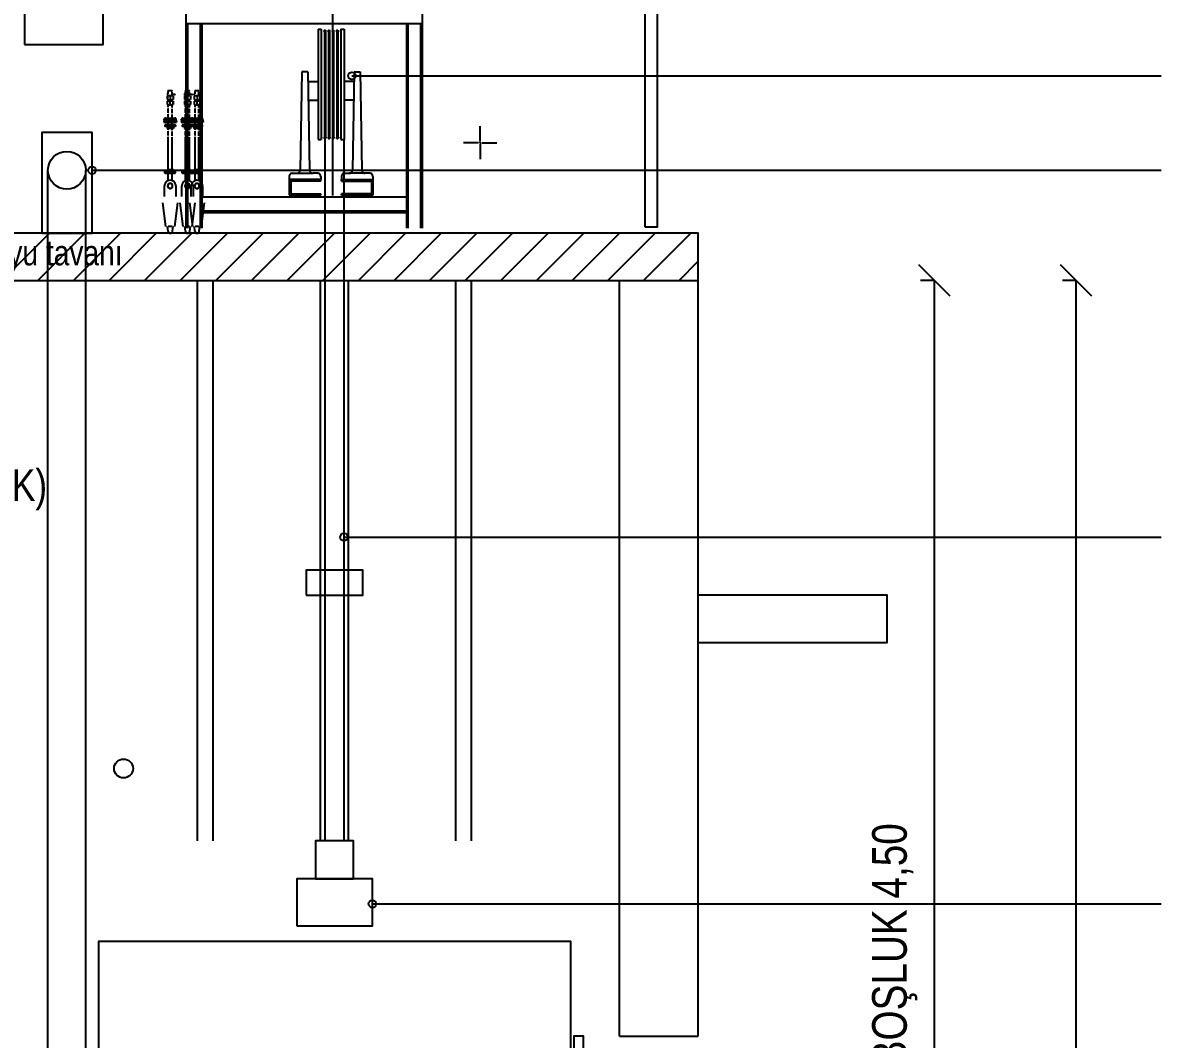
# Model space of a CAD drawing. Header units: centimetres. Extents: x 0 to 12993, y -30 to 2970.
# Drawn here: x 9143.2 to 9504.7, y 1844 to 2166.9 of the extents above; entities that cross this region are included whole.
import ezdxf
from ezdxf.enums import TextEntityAlignment as Align

# ---------------------------------------------------------------- set-up
doc = ezdxf.new("R2010")
doc.units = ezdxf.units.CM
for name, color, linetype in [('SCOTT-DUVAR', 7, 'CONTINUOUS'), ('SCOTT-ELEKTRIK', 3, 'CONTINUOUS'), ('SCOTT-HALAT', 6, 'CONTINUOUS'), ('SCOTT-KABIN', 5, 'CONTINUOUS'), ('SCOTT-KAPI', 3, 'CONTINUOUS'), ('SCOTT-KOT', 2, 'CONTINUOUS'), ('SCOTT-MOTOR', 6, 'CONTINUOUS'), ('SCOTT-OLCU', 3, 'CONTINUOUS'), ('SCOTT-RAY', 1, 'CONTINUOUS'), ('SCOTT-TARAMA', 8, 'CONTINUOUS'), ('SCOTT-UYARI', 1, 'CONTINUOUS'), ('SCOTT-YAZI', 4, 'CONTINUOUS')]:
    doc.layers.add(name, color=color, linetype=linetype)
doc.styles.get("Standard").update_dxf_attribs({"font": 'arial.ttf', "width": 0.8})

msp = doc.modelspace()

# ---------------------------------------------------------------- linework, layer by layer
at = {"layer": 'SCOTT-DUVAR'}
for p, q in [((9332.72, 1845), (9332.72, 2085)), ((9357.72, 1845), (9357.72, 2085)), ((9332.72, 1845), (9357.72, 1845))]:
    msp.add_line(p, q, dxfattribs=at)
msp.add_lwpolyline([(9117.72, 2085), (9357.72, 2085), (9357.72, 2100), (9117.72, 2100)], close=True, dxfattribs=at)
msp.add_lwpolyline([(9357.72, 1970), (9417.72, 1970), (9417.72, 1985), (9357.72, 1985)], dxfattribs=at)
at = {"layer": 'SCOTT-ELEKTRIK'}
msp.add_lwpolyline([(9143.72, 2160), (9168.72, 2160), (9168.72, 2290), (9143.72, 2290)], close=True, dxfattribs=at)
at = {"layer": 'SCOTT-HALAT'}
for p, q in [((9239.22, 1907), (9239.22, 2130)), ((9245.22, 1907), (9245.22, 2130)), ((9151.22, 715), (9151.22, 2120)), ((9163.22, 715), (9163.22, 2120))]:
    msp.add_line(p, q, dxfattribs=at)
msp.add_lwpolyline([(9236.22, 1895), (9248.22, 1895), (9248.22, 1907), (9236.22, 1907)], close=True, dxfattribs=at)
at = {"layer": 'SCOTT-KABIN'}
for points in [[(9230.22, 1880), (9254.22, 1880), (9254.22, 1895), (9230.22, 1895)], [(9167.22, 1635), (9317.22, 1635), (9317.22, 1875), (9167.22, 1875)]]:
    msp.add_lwpolyline(points, close=True, dxfattribs=at)
at = {"layer": 'SCOTT-KAPI'}
for points in [[(9340.72, 2102), (9344.72, 2102), (9344.72, 2298), (9340.72, 2298)], [(9318.22, 1638), (9321.22, 1638), (9321.22, 1845), (9318.22, 1845)]]:
    msp.add_lwpolyline(points, close=True, dxfattribs=at)
at = {"layer": 'SCOTT-MOTOR'}
for p, q in [((9241.52, 2182.48), (9241.52, 2112.01)), ((9195.14, 2101.61), (9195.14, 2171.61)), ((9270.14, 2101.61), (9270.14, 2171.61)), ((9195.14, 2166.61), (9270.14, 2166.61)), ((9195.64, 2101.61), (9195.64, 2166.61)), ((9199.64, 2101.61), (9199.64, 2166.61)), ((9200.14, 2101.61), (9200.14, 2166.61)), ((9265.14, 2101.61), (9265.14, 2166.61)), ((9265.64, 2101.61), (9265.64, 2166.61)), ((9269.64, 2101.61), (9269.64, 2166.61)), ((9237.02, 2164.78), (9237.02, 2129.78)), ((9237.02, 2164.78), (9238.02, 2164.78)), ((9238.02, 2164.78), (9238.02, 2129.78)), ((9238.02, 2164.48), (9238.08, 2164.37)), ((9238.12, 2164.08), (9238.12, 2164.26)), ((9238.92, 2164.08), (9238.92, 2164.26)), ((9239.02, 2164.48), (9238.95, 2164.37)), ((9239.02, 2164.48), (9239.02, 2130.08)), ((9239.02, 2164.48), (9239.32, 2164.48)), ((9239.32, 2164.48), (9239.32, 2130.08)), ((9239.32, 2164.48), (9239.38, 2164.37)), ((9239.42, 2164.08), (9239.42, 2164.26)), ((9240.22, 2164.08), (9240.22, 2164.26)), ((9240.32, 2164.48), (9240.25, 2164.37)), ((9240.32, 2164.48), (9240.32, 2130.08)), ((9240.32, 2164.48), (9240.62, 2164.48)), ((9240.62, 2164.48), (9240.62, 2130.08)), ((9240.62, 2164.48), (9240.68, 2164.37)), ((9240.72, 2164.08), (9240.72, 2164.26)), ((9241.52, 2164.08), (9241.52, 2164.26)), ((9241.62, 2164.48), (9241.55, 2164.37)), ((9241.62, 2164.48), (9241.62, 2130.08)), ((9241.62, 2164.48), (9241.92, 2164.48)), ((9241.92, 2130.08), (9241.92, 2164.48)), ((9241.92, 2164.48), (9241.92, 2130.08)), ((9241.92, 2164.48), (9241.98, 2164.37)), ((9242.02, 2164.08), (9242.02, 2164.26)), ((9242.82, 2164.08), (9242.82, 2164.26)), ((9242.92, 2164.48), (9242.85, 2164.37)), ((9242.92, 2164.48), (9242.92, 2130.08)), ((9242.92, 2164.48), (9243.22, 2164.48)), ((9243.22, 2164.48), (9243.22, 2130.08)), ((9243.22, 2164.48), (9243.28, 2164.37)), ((9243.32, 2164.08), (9243.32, 2164.26)), ((9244.12, 2164.08), (9244.12, 2164.26)), ((9244.22, 2164.48), (9244.15, 2164.37)), ((9244.22, 2164.78), (9244.22, 2129.78)), ((9244.22, 2164.78), (9245.22, 2164.78)), ((9245.22, 2164.78), (9245.22, 2129.78)), ((9231.88, 2151.22), (9231.35, 2120.03)), ((9233.77, 2151.22), (9231.88, 2151.22)), ((9233.77, 2151.22), (9234.31, 2120.03)), ((9248.46, 2151.22), (9247.92, 2120.03)), ((9248.46, 2151.22), (9250.35, 2151.22)), ((9250.35, 2151.22), (9250.89, 2120.03)), ((9234.07, 2148.22), (9237.02, 2148.22)), ((9248.16, 2148.22), (9245.22, 2148.22)), ((9188.91, 2144.22), (9189.35, 2144.22)), ((9188.91, 2144.22), (9189.35, 2144.22)), ((9188.91, 2144.22), (9189.34, 2144.22)), ((9188.91, 2144.04), (9189.34, 2144.04)), ((9189.42, 2145.29), (9189.32, 2145.23)), ((9189.32, 2145.23), (9189.42, 2145.18)), ((9189.42, 2145.29), (9189.42, 2145.33)), ((9189.42, 2145.33), (9190.62, 2145.33)), ((9189.42, 2145.29), (9189.42, 2145.18)), ((9189.42, 2145.09), (9189.42, 2145.18)), ((9189.42, 2144.89), (9189.42, 2144.98)), ((9189.42, 2144.69), (9189.42, 2144.78)), ((9189.42, 2144.49), (9189.42, 2144.58)), ((9189.42, 2144.29), (9189.42, 2144.38)), ((9189.42, 2143.89), (9189.42, 2143.98)), ((9189.42, 2143.69), (9189.42, 2143.78)), ((9190.61, 2144.22), (9191.35, 2144.22)), ((9190.61, 2144.22), (9191.6, 2144.22)), ((9190.61, 2144.22), (9191.37, 2144.22)), ((9190.61, 2144.04), (9191.62, 2144.04)), ((9190.62, 2145.19), (9190.62, 2145.33)), ((9190.62, 2144.99), (9190.62, 2145.07)), ((9190.62, 2144.79), (9190.62, 2144.87)), ((9190.62, 2144.59), (9190.62, 2144.67)), ((9190.62, 2144.39), (9190.62, 2144.47)), ((9190.62, 2144.22), (9190.62, 2144.27)), ((9190.62, 2143.99), (9190.62, 2144.04)), ((9190.62, 2143.79), (9190.62, 2143.87)), ((9191.66, 2144.05), (9191.66, 2144.2)), ((9194.41, 2144.22), (9194.84, 2144.22)), ((9194.41, 2144.22), (9194.84, 2144.22)), ((9194.41, 2144.22), (9194.84, 2144.22)), ((9194.41, 2144.04), (9194.83, 2144.04)), ((9194.91, 2145.29), (9194.81, 2145.23)), ((9194.81, 2145.23), (9194.91, 2145.18)), ((9194.91, 2145.29), (9194.91, 2145.33)), ((9194.91, 2145.33), (9196.11, 2145.33)), ((9194.91, 2145.29), (9194.91, 2145.18)), ((9194.91, 2145.09), (9194.91, 2145.18)), ((9194.91, 2144.89), (9194.91, 2144.98)), ((9194.91, 2144.69), (9194.91, 2144.78)), ((9194.91, 2144.49), (9194.91, 2144.58)), ((9194.91, 2144.29), (9194.91, 2144.38)), ((9194.91, 2143.89), (9194.91, 2143.98)), ((9194.91, 2143.69), (9194.91, 2143.78)), ((9196.11, 2145.19), (9196.11, 2145.33)), ((9196.11, 2144.99), (9196.11, 2145.07)), ((9196.11, 2144.79), (9196.11, 2144.87)), ((9196.11, 2144.59), (9196.11, 2144.67)), ((9196.11, 2144.39), (9196.11, 2144.47)), ((9196.11, 2144.22), (9196.11, 2144.27)), ((9196.11, 2144.22), (9196.84, 2144.22)), ((9196.11, 2144.22), (9197.09, 2144.22)), ((9196.11, 2144.22), (9196.87, 2144.22)), ((9196.11, 2143.99), (9196.11, 2144.04)), ((9196.11, 2144.04), (9197.12, 2144.04)), ((9196.11, 2143.79), (9196.11, 2143.87)), ((9197.16, 2144.05), (9197.16, 2144.2)), ((9197.43, 2144.22), (9197.86, 2144.22)), ((9197.43, 2144.22), (9197.86, 2144.22)), ((9197.43, 2144.22), (9197.86, 2144.22)), ((9197.43, 2144.04), (9197.85, 2144.04)), ((9197.93, 2145.29), (9197.83, 2145.23)), ((9197.83, 2145.23), (9197.93, 2145.18)), ((9197.93, 2145.29), (9197.93, 2145.33)), ((9197.93, 2145.33), (9199.13, 2145.33)), ((9197.93, 2145.29), (9197.93, 2145.18)), ((9197.93, 2145.09), (9197.93, 2145.18)), ((9197.93, 2144.89), (9197.93, 2144.98)), ((9197.93, 2144.69), (9197.93, 2144.78)), ((9197.93, 2144.49), (9197.93, 2144.58)), ((9197.93, 2144.29), (9197.93, 2144.38)), ((9197.93, 2143.89), (9197.93, 2143.98)), ((9197.93, 2143.69), (9197.93, 2143.78)), ((9199.13, 2145.19), (9199.13, 2145.33)), ((9199.13, 2144.99), (9199.13, 2145.07)), ((9199.13, 2144.79), (9199.13, 2144.87)), ((9199.13, 2144.59), (9199.13, 2144.67)), ((9199.13, 2144.39), (9199.13, 2144.47)), ((9199.13, 2144.22), (9199.13, 2144.27)), ((9199.13, 2144.22), (9199.86, 2144.22)), ((9199.13, 2144.22), (9200.11, 2144.22)), ((9199.13, 2144.22), (9199.89, 2144.22)), ((9199.13, 2143.99), (9199.13, 2144.04)), ((9199.13, 2144.04), (9200.14, 2144.04)), ((9199.13, 2143.79), (9199.13, 2143.87)), ((9200.18, 2144.05), (9200.18, 2144.2)), ((9189.1, 2141.92), (9189.1, 2140.86)), ((9189.12, 2143.52), (9189.12, 2142.46)), ((9189.6, 2143.6), (9189.13, 2143.6)), ((9189.13, 2143.6), (9189.13, 2143.6)), ((9189.13, 2143.6), (9189.13, 2143.6)), ((9189.13, 2142.38), (9189.13, 2142.38)), ((9189.13, 2142.38), (9189.6, 2142.38)), ((9189.13, 2142.38), (9189.13, 2142.38)), ((9189.53, 2142), (9189.13, 2142)), ((9189.13, 2142), (9189.13, 2142)), ((9189.13, 2140.78), (9189.53, 2140.78)), ((9189.13, 2140.78), (9189.13, 2140.78)), ((9189.14, 2143.52), (9189.14, 2142.46)), ((9189.42, 2142.29), (9189.42, 2142.38)), ((9189.42, 2142.09), (9189.42, 2142.18)), ((9189.42, 2140.69), (9189.42, 2140.78)), ((9189.42, 2140.49), (9189.42, 2140.58)), ((9189.42, 2140.29), (9189.42, 2140.38)), ((9189.42, 2140.09), (9189.42, 2140.18)), ((9190.43, 2142), (9189.53, 2142)), ((9189.53, 2140.78), (9190.43, 2140.78)), ((9190.5, 2143.6), (9189.6, 2143.6)), ((9189.6, 2142.38), (9190.5, 2142.38)), ((9189.96, 2141.92), (9189.96, 2140.86)), ((9190.05, 2143.52), (9190.05, 2142.46)), ((9190.93, 2142), (9190.43, 2142)), ((9190.93, 2140.78), (9190.43, 2140.78)), ((9190.93, 2143.6), (9190.5, 2143.6)), ((9190.93, 2142.38), (9190.5, 2142.38)), ((9190.62, 2143.6), (9190.62, 2143.67)), ((9190.62, 2142.19), (9190.62, 2142.27)), ((9190.62, 2142), (9190.62, 2142.07)), ((9190.62, 2140.59), (9190.62, 2140.67)), ((9190.62, 2140.39), (9190.62, 2140.47)), ((9190.62, 2140.19), (9190.62, 2140.27)), ((9190.89, 2141.92), (9190.89, 2140.86)), ((9190.93, 2143.6), (9190.93, 2143.6)), ((9190.93, 2142.38), (9190.93, 2142.38)), ((9190.93, 2142), (9190.93, 2142)), ((9190.93, 2142), (9190.93, 2142)), ((9190.93, 2140.78), (9190.93, 2140.78)), ((9190.93, 2140.78), (9190.93, 2140.78)), ((9190.94, 2143.52), (9190.94, 2142.46)), ((9190.96, 2141.92), (9190.96, 2140.86)), ((9194.59, 2141.92), (9194.59, 2140.86)), ((9194.61, 2143.52), (9194.61, 2142.46)), ((9195.09, 2143.6), (9194.62, 2143.6)), ((9194.62, 2143.6), (9194.62, 2143.6)), ((9194.62, 2143.6), (9194.62, 2143.6)), ((9194.62, 2142.38), (9194.62, 2142.38)), ((9194.62, 2142.38), (9195.09, 2142.38)), ((9194.62, 2142.38), (9194.62, 2142.38)), ((9195.02, 2142), (9194.62, 2142)), ((9194.62, 2142), (9194.62, 2142)), ((9194.62, 2140.78), (9195.02, 2140.78)), ((9194.62, 2140.78), (9194.62, 2140.78)), ((9194.64, 2143.52), (9194.64, 2142.46)), ((9194.91, 2142.29), (9194.91, 2142.38)), ((9194.91, 2142.09), (9194.91, 2142.18)), ((9194.91, 2140.69), (9194.91, 2140.78)), ((9194.91, 2140.49), (9194.91, 2140.58)), ((9194.91, 2140.29), (9194.91, 2140.38)), ((9194.91, 2140.09), (9194.91, 2140.18)), ((9195.92, 2142), (9195.02, 2142)), ((9195.02, 2140.78), (9195.92, 2140.78)), ((9195.99, 2143.6), (9195.09, 2143.6)), ((9195.09, 2142.38), (9195.99, 2142.38)), ((9195.46, 2141.92), (9195.46, 2140.86)), ((9195.55, 2143.52), (9195.55, 2142.46)), ((9196.42, 2142), (9195.92, 2142)), ((9196.42, 2140.78), (9195.92, 2140.78)), ((9196.42, 2143.6), (9195.99, 2143.6)), ((9196.42, 2142.38), (9195.99, 2142.38)), ((9196.11, 2143.6), (9196.11, 2143.67)), ((9196.11, 2142.19), (9196.11, 2142.27)), ((9196.11, 2142), (9196.11, 2142.07)), ((9196.11, 2140.59), (9196.11, 2140.67)), ((9196.11, 2140.39), (9196.11, 2140.47)), ((9196.11, 2140.19), (9196.11, 2140.27)), ((9196.39, 2141.92), (9196.39, 2140.86)), ((9196.42, 2143.6), (9196.42, 2143.6)), ((9196.42, 2142.38), (9196.42, 2142.38)), ((9196.42, 2142), (9196.42, 2142)), ((9196.42, 2142), (9196.43, 2142)), ((9196.42, 2140.78), (9196.42, 2140.78)), ((9196.42, 2140.78), (9196.43, 2140.78)), ((9196.44, 2143.52), (9196.44, 2142.46)), ((9196.46, 2141.92), (9196.46, 2140.86)), ((9197.61, 2141.92), (9197.61, 2140.86)), ((9197.63, 2143.52), (9197.63, 2142.46)), ((9197.65, 2142), (9197.64, 2142)), ((9197.65, 2140.78), (9197.64, 2140.78)), ((9198.11, 2143.6), (9197.65, 2143.6)), ((9197.65, 2143.6), (9197.65, 2143.6)), ((9197.65, 2143.6), (9197.65, 2143.6)), ((9197.65, 2142.38), (9197.65, 2142.38)), ((9197.65, 2142.38), (9198.11, 2142.38)), ((9197.65, 2142.38), (9197.65, 2142.38)), ((9198.05, 2142), (9197.65, 2142)), ((9197.65, 2140.78), (9198.05, 2140.78)), ((9197.66, 2143.52), (9197.66, 2142.46)), ((9197.93, 2142.29), (9197.93, 2142.38)), ((9197.93, 2142.09), (9197.93, 2142.18)), ((9197.93, 2140.69), (9197.93, 2140.78)), ((9197.93, 2140.49), (9197.93, 2140.58)), ((9197.93, 2140.29), (9197.93, 2140.38)), ((9197.93, 2140.09), (9197.93, 2140.18)), ((9198.94, 2142), (9198.05, 2142)), ((9198.05, 2140.78), (9198.94, 2140.78)), ((9199.01, 2143.6), (9198.11, 2143.6)), ((9198.11, 2142.38), (9199.01, 2142.38)), ((9198.48, 2141.92), (9198.48, 2140.86)), ((9198.57, 2143.52), (9198.57, 2142.46)), ((9199.44, 2142), (9198.94, 2142)), ((9199.44, 2140.78), (9198.94, 2140.78)), ((9199.45, 2143.6), (9199.01, 2143.6)), ((9199.45, 2142.38), (9199.01, 2142.38)), ((9199.13, 2143.6), (9199.13, 2143.67)), ((9199.13, 2142.19), (9199.13, 2142.27)), ((9199.13, 2142), (9199.13, 2142.07)), ((9199.13, 2140.59), (9199.13, 2140.67)), ((9199.13, 2140.39), (9199.13, 2140.47)), ((9199.13, 2140.19), (9199.13, 2140.27)), ((9199.41, 2141.92), (9199.41, 2140.86)), ((9199.45, 2142), (9199.44, 2142)), ((9199.44, 2140.78), (9199.45, 2140.78)), ((9199.45, 2143.6), (9199.45, 2143.6)), ((9199.45, 2142.38), (9199.45, 2142.38)), ((9199.45, 2142), (9199.45, 2142)), ((9199.45, 2140.78), (9199.45, 2140.78)), ((9199.46, 2143.52), (9199.46, 2142.46)), ((9199.48, 2141.92), (9199.48, 2140.86)), ((9234.17, 2142.22), (9237.02, 2142.22)), ((9248.06, 2142.22), (9245.22, 2142.22)), ((9188.5, 2136.58), (9191.43, 2136.58)), ((9189.42, 2139.89), (9189.42, 2139.98)), ((9189.42, 2139.69), (9189.42, 2139.78)), ((9189.42, 2139.49), (9189.42, 2139.58)), ((9189.42, 2139.29), (9189.42, 2139.38)), ((9189.42, 2139.09), (9189.42, 2139.18)), ((9189.42, 2138.89), (9189.42, 2138.98)), ((9189.42, 2138.69), (9189.42, 2138.78)), ((9189.42, 2138.49), (9189.42, 2138.58)), ((9189.42, 2138.29), (9189.42, 2138.38)), ((9189.42, 2138.09), (9189.42, 2138.18)), ((9189.42, 2137.89), (9189.42, 2137.98)), ((9189.42, 2137.69), (9189.42, 2137.78)), ((9189.42, 2137.49), (9189.42, 2137.58)), ((9189.42, 2137.29), (9189.42, 2137.38)), ((9189.42, 2137.09), (9189.42, 2137.18)), ((9189.42, 2136.89), (9189.42, 2136.98)), ((9189.42, 2136.69), (9189.42, 2136.78)), ((9190.62, 2139.99), (9190.62, 2140.07)), ((9190.62, 2139.79), (9190.62, 2139.87)), ((9190.62, 2139.59), (9190.62, 2139.67)), ((9190.62, 2139.39), (9190.62, 2139.47)), ((9190.62, 2139.19), (9190.62, 2139.27)), ((9190.62, 2138.99), (9190.62, 2139.07)), ((9190.62, 2138.79), (9190.62, 2138.87)), ((9190.62, 2138.59), (9190.62, 2138.67)), ((9190.62, 2138.39), (9190.62, 2138.47)), ((9190.62, 2138.19), (9190.62, 2138.27)), ((9190.62, 2137.99), (9190.62, 2138.07)), ((9190.62, 2137.79), (9190.62, 2137.87)), ((9190.62, 2137.59), (9190.62, 2137.67)), ((9190.62, 2137.39), (9190.62, 2137.47)), ((9190.62, 2137.19), (9190.62, 2137.27)), ((9190.62, 2136.99), (9190.62, 2137.07)), ((9190.62, 2136.79), (9190.62, 2136.87)), ((9190.62, 2136.59), (9190.62, 2136.67)), ((9191.43, 2136.58), (9191.55, 2136.58)), ((9194, 2136.58), (9196.92, 2136.58)), ((9194.91, 2139.89), (9194.91, 2139.98)), ((9194.91, 2139.69), (9194.91, 2139.78)), ((9194.91, 2139.49), (9194.91, 2139.58)), ((9194.91, 2139.29), (9194.91, 2139.38)), ((9194.91, 2139.09), (9194.91, 2139.18)), ((9194.91, 2138.89), (9194.91, 2138.98)), ((9194.91, 2138.69), (9194.91, 2138.78)), ((9194.91, 2138.49), (9194.91, 2138.58)), ((9194.91, 2138.29), (9194.91, 2138.38)), ((9194.91, 2138.09), (9194.91, 2138.18)), ((9194.91, 2137.89), (9194.91, 2137.98)), ((9194.91, 2137.69), (9194.91, 2137.78)), ((9194.91, 2137.49), (9194.91, 2137.58)), ((9194.91, 2137.29), (9194.91, 2137.38)), ((9194.91, 2137.09), (9194.91, 2137.18)), ((9194.91, 2136.89), (9194.91, 2136.98)), ((9194.91, 2136.69), (9194.91, 2136.78)), ((9196.11, 2139.99), (9196.11, 2140.07)), ((9196.11, 2139.79), (9196.11, 2139.87)), ((9196.11, 2139.59), (9196.11, 2139.67)), ((9196.11, 2139.39), (9196.11, 2139.47)), ((9196.11, 2139.19), (9196.11, 2139.27)), ((9196.11, 2138.99), (9196.11, 2139.07)), ((9196.11, 2138.79), (9196.11, 2138.87)), ((9196.11, 2138.59), (9196.11, 2138.67)), ((9196.11, 2138.39), (9196.11, 2138.47)), ((9196.11, 2138.19), (9196.11, 2138.27)), ((9196.11, 2137.99), (9196.11, 2138.07)), ((9196.11, 2137.79), (9196.11, 2137.87)), ((9196.11, 2137.59), (9196.11, 2137.67)), ((9196.11, 2137.39), (9196.11, 2137.47)), ((9196.11, 2137.19), (9196.11, 2137.27)), ((9196.11, 2136.99), (9196.11, 2137.07)), ((9196.11, 2136.79), (9196.11, 2136.87)), ((9196.11, 2136.59), (9196.11, 2136.67)), ((9196.92, 2136.58), (9197.05, 2136.58)), ((9197.02, 2136.58), (9199.94, 2136.58)), ((9197.93, 2139.89), (9197.93, 2139.98)), ((9197.93, 2139.69), (9197.93, 2139.78)), ((9197.93, 2139.49), (9197.93, 2139.58)), ((9197.93, 2139.29), (9197.93, 2139.38)), ((9197.93, 2139.09), (9197.93, 2139.18)), ((9197.93, 2138.89), (9197.93, 2138.98)), ((9197.93, 2138.69), (9197.93, 2138.78)), ((9197.93, 2138.49), (9197.93, 2138.58)), ((9197.93, 2138.29), (9197.93, 2138.38)), ((9197.93, 2138.09), (9197.93, 2138.18)), ((9197.93, 2137.89), (9197.93, 2137.98)), ((9197.93, 2137.69), (9197.93, 2137.78)), ((9197.93, 2137.49), (9197.93, 2137.58)), ((9197.93, 2137.29), (9197.93, 2137.38)), ((9197.93, 2137.09), (9197.93, 2137.18)), ((9197.93, 2136.89), (9197.93, 2136.98)), ((9197.93, 2136.69), (9197.93, 2136.78)), ((9199.13, 2139.99), (9199.13, 2140.07)), ((9199.13, 2139.79), (9199.13, 2139.87)), ((9199.13, 2139.59), (9199.13, 2139.67)), ((9199.13, 2139.39), (9199.13, 2139.47)), ((9199.13, 2139.19), (9199.13, 2139.27)), ((9199.13, 2138.99), (9199.13, 2139.07)), ((9199.13, 2138.79), (9199.13, 2138.87)), ((9199.13, 2138.59), (9199.13, 2138.67)), ((9199.13, 2138.39), (9199.13, 2138.47)), ((9199.13, 2138.19), (9199.13, 2138.27)), ((9199.13, 2137.99), (9199.13, 2138.07)), ((9199.13, 2137.79), (9199.13, 2137.87)), ((9199.13, 2137.59), (9199.13, 2137.67)), ((9199.13, 2137.39), (9199.13, 2137.47)), ((9199.13, 2137.19), (9199.13, 2137.27)), ((9199.13, 2136.99), (9199.13, 2137.07)), ((9199.13, 2136.79), (9199.13, 2136.87)), ((9199.13, 2136.59), (9199.13, 2136.67)), ((9199.94, 2136.58), (9200.07, 2136.58)), ((9188.15, 2135.93), (9188.03, 2135.28)), ((9188.03, 2135.28), (9191.86, 2135.28)), ((9188.15, 2135.93), (9188.15, 2136.23)), ((9188.15, 2135.93), (9191.75, 2135.93)), ((9188.48, 2134.47), (9188.38, 2134.37)), ((9188.42, 2134.37), (9188.38, 2134.37)), ((9188.38, 2134.37), (9188.38, 2133.87)), ((9188.42, 2133.87), (9188.38, 2133.87)), ((9191.68, 2134.37), (9188.42, 2134.37)), ((9191.68, 2133.87), (9188.42, 2133.87)), ((9188.52, 2134.47), (9188.48, 2134.47)), ((9191.58, 2134.47), (9188.52, 2134.47)), ((9189.03, 2133.87), (9189.03, 2133.22)), ((9189.06, 2133.22), (9189.03, 2133.22)), ((9191.03, 2133.22), (9189.06, 2133.22)), ((9189.42, 2135.09), (9189.42, 2135.18)), ((9189.42, 2134.89), (9189.42, 2134.98)), ((9189.42, 2134.69), (9189.42, 2134.78)), ((9189.42, 2134.49), (9189.42, 2134.58)), ((9189.42, 2133.09), (9189.42, 2133.18)), ((9189.42, 2132.89), (9189.42, 2132.98)), ((9190.62, 2135.19), (9190.62, 2135.27)), ((9190.62, 2134.99), (9190.62, 2135.07)), ((9190.62, 2134.79), (9190.62, 2134.87)), ((9190.62, 2134.59), (9190.62, 2134.67)), ((9190.62, 2134.47), (9190.62, 2134.47)), ((9190.62, 2133.19), (9190.62, 2133.22)), ((9190.62, 2132.99), (9190.62, 2133.07)), ((9190.62, 2132.79), (9190.62, 2132.87)), ((9191.03, 2133.87), (9191.03, 2133.22)), ((9191.58, 2134.47), (9191.68, 2134.37)), ((9191.68, 2134.37), (9191.68, 2133.87)), ((9191.75, 2135.93), (9191.9, 2135.93)), ((9191.86, 2135.28), (9192.03, 2135.28)), ((9191.9, 2135.93), (9191.9, 2136.23)), ((9191.9, 2135.93), (9192.03, 2135.28)), ((9193.65, 2135.93), (9193.52, 2135.28)), ((9193.52, 2135.28), (9197.36, 2135.28)), ((9193.65, 2135.93), (9193.65, 2136.23)), ((9193.65, 2135.93), (9197.24, 2135.93)), ((9193.97, 2134.47), (9193.87, 2134.37)), ((9193.92, 2134.37), (9193.87, 2134.37)), ((9193.87, 2134.37), (9193.87, 2133.87)), ((9193.92, 2133.87), (9193.87, 2133.87)), ((9197.17, 2134.37), (9193.92, 2134.37)), ((9197.17, 2133.87), (9193.92, 2133.87)), ((9194.01, 2134.47), (9193.97, 2134.47)), ((9197.07, 2134.47), (9194.01, 2134.47)), ((9194.52, 2133.87), (9194.52, 2133.22)), ((9194.55, 2133.22), (9194.52, 2133.22)), ((9196.52, 2133.22), (9194.55, 2133.22)), ((9194.91, 2135.09), (9194.91, 2135.18)), ((9194.91, 2134.89), (9194.91, 2134.98)), ((9194.91, 2134.69), (9194.91, 2134.78)), ((9194.91, 2134.49), (9194.91, 2134.58)), ((9194.91, 2133.09), (9194.91, 2133.18)), ((9194.91, 2132.89), (9194.91, 2132.98)), ((9196.11, 2135.19), (9196.11, 2135.27)), ((9196.11, 2134.99), (9196.11, 2135.07)), ((9196.11, 2134.79), (9196.11, 2134.87)), ((9196.11, 2134.59), (9196.11, 2134.67)), ((9196.11, 2134.47), (9196.11, 2134.47)), ((9196.11, 2133.19), (9196.11, 2133.22)), ((9196.11, 2132.99), (9196.11, 2133.07)), ((9196.11, 2132.79), (9196.11, 2132.87)), ((9196.52, 2133.87), (9196.52, 2133.22)), ((9196.67, 2135.93), (9196.55, 2135.28)), ((9196.55, 2135.28), (9200.38, 2135.28)), ((9196.67, 2135.93), (9196.67, 2136.23)), ((9196.67, 2135.93), (9200.26, 2135.93)), ((9197, 2134.47), (9196.9, 2134.37)), ((9196.94, 2134.37), (9196.9, 2134.37)), ((9196.9, 2134.37), (9196.9, 2133.87)), ((9196.94, 2133.87), (9196.9, 2133.87)), ((9200.2, 2134.37), (9196.94, 2134.37)), ((9200.2, 2133.87), (9196.94, 2133.87)), ((9197.04, 2134.47), (9197, 2134.47)), ((9200.1, 2134.47), (9197.04, 2134.47)), ((9197.07, 2134.47), (9197.17, 2134.37)), ((9197.17, 2134.37), (9197.17, 2133.87)), ((9197.24, 2135.93), (9197.4, 2135.93)), ((9197.36, 2135.28), (9197.52, 2135.28)), ((9197.4, 2135.93), (9197.4, 2136.23)), ((9197.4, 2135.93), (9197.52, 2135.28)), ((9197.55, 2133.87), (9197.55, 2133.22)), ((9197.57, 2133.22), (9197.55, 2133.22)), ((9199.55, 2133.22), (9197.57, 2133.22)), ((9197.93, 2135.09), (9197.93, 2135.18)), ((9197.93, 2134.89), (9197.93, 2134.98)), ((9197.93, 2134.69), (9197.93, 2134.78)), ((9197.93, 2134.49), (9197.93, 2134.58)), ((9197.93, 2133.09), (9197.93, 2133.18)), ((9197.93, 2132.89), (9197.93, 2132.98)), ((9199.13, 2135.19), (9199.13, 2135.27)), ((9199.13, 2134.99), (9199.13, 2135.07)), ((9199.13, 2134.79), (9199.13, 2134.87)), ((9199.13, 2134.59), (9199.13, 2134.67)), ((9199.13, 2134.47), (9199.13, 2134.47)), ((9199.13, 2133.19), (9199.13, 2133.22)), ((9199.13, 2132.99), (9199.13, 2133.07)), ((9199.13, 2132.79), (9199.13, 2132.87)), ((9199.55, 2133.87), (9199.55, 2133.22)), ((9200.1, 2134.47), (9200.2, 2134.37)), ((9200.2, 2134.37), (9200.2, 2133.87)), ((9200.26, 2135.93), (9200.42, 2135.93)), ((9200.38, 2135.28), (9200.55, 2135.28)), ((9200.42, 2135.93), (9200.42, 2136.23)), ((9200.42, 2135.93), (9200.55, 2135.28)), ((9288.45, 2129.25), (9288.45, 2134)), ((9189.42, 2132.69), (9189.42, 2132.78)), ((9189.42, 2132.49), (9189.42, 2132.58)), ((9189.42, 2132.29), (9189.42, 2132.38)), ((9189.42, 2132.09), (9189.42, 2132.18)), ((9189.42, 2131.89), (9189.42, 2131.98)), ((9189.42, 2131.69), (9189.42, 2131.78)), ((9189.42, 2131.49), (9189.42, 2131.58)), ((9189.42, 2131.29), (9189.42, 2131.38)), ((9189.42, 2131.09), (9189.42, 2131.18)), ((9189.42, 2130.89), (9189.42, 2130.98)), ((9189.42, 2130.69), (9189.42, 2130.78)), ((9189.42, 2130.49), (9189.42, 2130.58)), ((9189.42, 2130.29), (9189.42, 2130.38)), ((9189.42, 2130.09), (9189.42, 2130.18)), ((9189.42, 2129.89), (9189.42, 2129.98)), ((9189.42, 2129.69), (9189.42, 2129.78)), ((9189.42, 2129.49), (9189.42, 2129.58)), ((9189.42, 2129.29), (9189.42, 2129.38)), ((9190.62, 2132.59), (9190.62, 2132.67)), ((9190.62, 2132.39), (9190.62, 2132.47)), ((9190.62, 2132.19), (9190.62, 2132.27)), ((9190.62, 2131.99), (9190.62, 2132.07)), ((9190.62, 2131.79), (9190.62, 2131.87)), ((9190.62, 2131.59), (9190.62, 2131.67)), ((9190.62, 2131.39), (9190.62, 2131.47)), ((9190.62, 2131.19), (9190.62, 2131.27)), ((9190.62, 2130.99), (9190.62, 2131.07)), ((9190.62, 2130.79), (9190.62, 2130.87)), ((9190.62, 2130.59), (9190.62, 2130.67)), ((9190.62, 2130.39), (9190.62, 2130.47)), ((9190.62, 2130.19), (9190.62, 2130.27)), ((9190.62, 2129.99), (9190.62, 2130.07)), ((9190.62, 2129.79), (9190.62, 2129.87)), ((9190.62, 2129.59), (9190.62, 2129.67)), ((9190.62, 2129.39), (9190.62, 2129.47)), ((9190.62, 2120.3), (9190.62, 2129.27)), ((9194.91, 2132.69), (9194.91, 2132.78)), ((9194.91, 2132.49), (9194.91, 2132.58)), ((9194.91, 2132.29), (9194.91, 2132.38)), ((9194.91, 2132.09), (9194.91, 2132.18)), ((9194.91, 2131.89), (9194.91, 2131.98)), ((9194.91, 2131.69), (9194.91, 2131.78)), ((9194.91, 2131.49), (9194.91, 2131.58)), ((9194.91, 2131.29), (9194.91, 2131.38)), ((9194.91, 2131.09), (9194.91, 2131.18)), ((9194.91, 2130.89), (9194.91, 2130.98)), ((9194.91, 2130.69), (9194.91, 2130.78)), ((9194.91, 2130.49), (9194.91, 2130.58)), ((9194.91, 2130.29), (9194.91, 2130.38)), ((9194.91, 2130.09), (9194.91, 2130.18)), ((9194.91, 2129.89), (9194.91, 2129.98)), ((9194.91, 2129.69), (9194.91, 2129.78)), ((9194.91, 2129.49), (9194.91, 2129.58)), ((9194.91, 2129.29), (9194.91, 2129.38)), ((9196.11, 2132.59), (9196.11, 2132.67)), ((9196.11, 2132.39), (9196.11, 2132.47)), ((9196.11, 2132.19), (9196.11, 2132.27)), ((9196.11, 2131.99), (9196.11, 2132.07)), ((9196.11, 2131.79), (9196.11, 2131.87)), ((9196.11, 2131.59), (9196.11, 2131.67)), ((9196.11, 2131.39), (9196.11, 2131.47)), ((9196.11, 2131.19), (9196.11, 2131.27)), ((9196.11, 2130.99), (9196.11, 2131.07)), ((9196.11, 2130.79), (9196.11, 2130.87)), ((9196.11, 2130.59), (9196.11, 2130.67)), ((9196.11, 2130.39), (9196.11, 2130.47)), ((9196.11, 2130.19), (9196.11, 2130.27)), ((9196.11, 2129.99), (9196.11, 2130.07)), ((9196.11, 2129.79), (9196.11, 2129.87)), ((9196.11, 2129.59), (9196.11, 2129.67)), ((9196.11, 2129.39), (9196.11, 2129.47)), ((9196.11, 2120.3), (9196.11, 2129.27)), ((9197.93, 2132.69), (9197.93, 2132.78)), ((9197.93, 2132.49), (9197.93, 2132.58)), ((9197.93, 2132.29), (9197.93, 2132.38)), ((9197.93, 2132.09), (9197.93, 2132.18)), ((9197.93, 2131.89), (9197.93, 2131.98)), ((9197.93, 2131.69), (9197.93, 2131.78)), ((9197.93, 2131.49), (9197.93, 2131.58)), ((9197.93, 2131.29), (9197.93, 2131.38)), ((9197.93, 2131.09), (9197.93, 2131.18)), ((9197.93, 2130.89), (9197.93, 2130.98)), ((9197.93, 2130.69), (9197.93, 2130.78)), ((9197.93, 2130.49), (9197.93, 2130.58)), ((9197.93, 2130.29), (9197.93, 2130.38)), ((9197.93, 2130.09), (9197.93, 2130.18)), ((9197.93, 2129.89), (9197.93, 2129.98)), ((9197.93, 2129.69), (9197.93, 2129.78)), ((9197.93, 2129.49), (9197.93, 2129.58)), ((9197.93, 2129.29), (9197.93, 2129.38)), ((9199.13, 2132.59), (9199.13, 2132.67)), ((9199.13, 2132.39), (9199.13, 2132.47)), ((9199.13, 2132.19), (9199.13, 2132.27)), ((9199.13, 2131.99), (9199.13, 2132.07)), ((9199.13, 2131.79), (9199.13, 2131.87)), ((9199.13, 2131.59), (9199.13, 2131.67)), ((9199.13, 2131.39), (9199.13, 2131.47)), ((9199.13, 2131.19), (9199.13, 2131.27)), ((9199.13, 2130.99), (9199.13, 2131.07)), ((9199.13, 2130.79), (9199.13, 2130.87)), ((9199.13, 2130.59), (9199.13, 2130.67)), ((9199.13, 2130.39), (9199.13, 2130.47)), ((9199.13, 2130.19), (9199.13, 2130.27)), ((9199.13, 2129.99), (9199.13, 2130.07)), ((9199.13, 2129.79), (9199.13, 2129.87)), ((9199.13, 2129.59), (9199.13, 2129.67)), ((9199.13, 2129.39), (9199.13, 2129.47)), ((9199.13, 2120.3), (9199.13, 2129.27)), ((9237.02, 2129.78), (9238.02, 2129.78)), ((9238.02, 2130.08), (9238.08, 2130.19)), ((9238.12, 2130.48), (9238.12, 2130.29)), ((9238.92, 2130.48), (9238.92, 2130.29)), ((9239.02, 2130.08), (9238.95, 2130.19)), ((9239.02, 2130.08), (9239.32, 2130.08)), ((9239.32, 2130.08), (9239.38, 2130.19)), ((9239.42, 2130.48), (9239.42, 2130.29)), ((9240.22, 2130.48), (9240.22, 2130.29)), ((9240.32, 2130.08), (9240.25, 2130.19)), ((9240.32, 2130.08), (9240.62, 2130.08)), ((9240.62, 2130.08), (9240.68, 2130.19)), ((9240.72, 2130.48), (9240.72, 2130.29)), ((9241.52, 2130.48), (9241.52, 2130.29)), ((9241.62, 2130.08), (9241.55, 2130.19)), ((9241.62, 2130.08), (9241.92, 2130.08)), ((9241.92, 2130.08), (9241.98, 2130.19)), ((9242.02, 2130.48), (9242.02, 2130.29)), ((9242.82, 2130.48), (9242.82, 2130.29)), ((9242.92, 2130.08), (9242.85, 2130.19)), ((9242.92, 2130.08), (9243.22, 2130.08)), ((9243.22, 2130.08), (9243.28, 2130.19)), ((9243.32, 2130.48), (9243.32, 2130.29)), ((9244.12, 2130.48), (9244.12, 2130.29)), ((9244.22, 2130.08), (9244.15, 2130.19)), ((9244.22, 2129.78), (9245.22, 2129.78)), ((9189.32, 2129.23), (9189.42, 2129.18)), ((9189.42, 2120.3), (9189.42, 2129.18)), ((9194.81, 2129.23), (9194.91, 2129.18)), ((9194.91, 2120.3), (9194.91, 2129.18)), ((9197.83, 2129.23), (9197.93, 2129.18)), ((9197.93, 2120.3), (9197.93, 2129.18)), ((9287.95, 2128.75), (9283.2, 2128.75)), ((9288.45, 2128.75), (9288.2, 2128.75)), ((9288.45, 2128.75), (9288.45, 2129)), ((9288.45, 2128.75), (9288.45, 2128.5)), ((9288.45, 2128.75), (9288.7, 2128.75)), ((9288.45, 2128.25), (9288.45, 2123.5)), ((9288.95, 2128.75), (9293.7, 2128.75)), ((9188.38, 2119.65), (9190.03, 2119.65)), ((9188.38, 2119.15), (9188.38, 2119.65)), ((9188.38, 2119.15), (9190.03, 2119.15)), ((9188.48, 2119.05), (9188.38, 2119.15)), ((9188.48, 2119.05), (9190.03, 2119.05)), ((9189.03, 2120.3), (9190.03, 2120.3)), ((9189.03, 2119.65), (9189.03, 2120.3)), ((9189.42, 2116.73), (9189.42, 2119.05)), ((9190.03, 2120.3), (9191.03, 2120.3)), ((9190.03, 2119.65), (9191.68, 2119.65)), ((9190.03, 2119.15), (9191.68, 2119.15)), ((9190.03, 2119.05), (9191.58, 2119.05)), ((9190.62, 2116.73), (9190.62, 2119.05)), ((9191.03, 2119.65), (9191.03, 2120.3)), ((9191.58, 2119.05), (9191.68, 2119.15)), ((9191.68, 2119.15), (9191.68, 2119.65)), ((9193.87, 2119.65), (9195.52, 2119.65)), ((9193.87, 2119.15), (9193.87, 2119.65)), ((9193.87, 2119.15), (9195.52, 2119.15)), ((9193.97, 2119.05), (9193.87, 2119.15)), ((9193.97, 2119.05), (9195.52, 2119.05)), ((9194.52, 2120.3), (9195.52, 2120.3)), ((9194.52, 2119.65), (9194.52, 2120.3)), ((9194.91, 2116.73), (9194.91, 2119.05)), ((9195.52, 2120.3), (9196.52, 2120.3)), ((9195.52, 2119.65), (9197.17, 2119.65)), ((9195.52, 2119.15), (9197.17, 2119.15)), ((9195.52, 2119.05), (9197.07, 2119.05)), ((9196.11, 2116.73), (9196.11, 2119.05)), ((9196.52, 2119.65), (9196.52, 2120.3)), ((9196.9, 2119.65), (9198.55, 2119.65)), ((9196.9, 2119.15), (9196.9, 2119.65)), ((9196.9, 2119.15), (9198.55, 2119.15)), ((9197, 2119.05), (9196.9, 2119.15)), ((9197, 2119.05), (9198.55, 2119.05)), ((9197.07, 2119.05), (9197.17, 2119.15)), ((9197.17, 2119.15), (9197.17, 2119.65)), ((9197.55, 2120.3), (9198.55, 2120.3)), ((9197.55, 2119.65), (9197.55, 2120.3)), ((9197.93, 2116.73), (9197.93, 2119.05)), ((9198.55, 2120.3), (9199.55, 2120.3)), ((9198.55, 2119.65), (9200.2, 2119.65)), ((9198.55, 2119.15), (9200.2, 2119.15)), ((9198.55, 2119.05), (9200.1, 2119.05)), ((9199.13, 2116.73), (9199.13, 2119.05)), ((9199.55, 2119.65), (9199.55, 2120.3)), ((9200.1, 2119.05), (9200.2, 2119.15)), ((9200.2, 2119.15), (9200.2, 2119.65)), ((9228.83, 2119.05), (9230.35, 2119.05)), ((9230.35, 2119.05), (9235.31, 2119.05)), ((9236.83, 2119.05), (9235.31, 2119.05)), ((9245.4, 2119.05), (9246.92, 2119.05)), ((9251.88, 2119.05), (9246.92, 2119.05)), ((9253.4, 2119.05), (9251.88, 2119.05)), ((9188.22, 2111.65), (9188.22, 2115.03)), ((9191.82, 2115.03), (9191.82, 2111.65)), ((9193.71, 2111.65), (9193.71, 2115.03)), ((9196.73, 2111.65), (9196.73, 2115.03)), ((9197.31, 2115.03), (9197.31, 2111.65)), ((9200.33, 2115.03), (9200.33, 2111.65)), ((9227.83, 2118.05), (9227.83, 2117.05)), ((9237.83, 2117.05), (9227.83, 2117.05)), ((9227.83, 2117.05), (9227.83, 2112.05)), ((9228.33, 2116.55), (9228.33, 2117.05)), ((9228.33, 2116.55), (9228.33, 2112.55)), ((9237.83, 2116.55), (9228.33, 2116.55)), ((9237.83, 2118.05), (9237.83, 2117.05)), ((9237.83, 2116.55), (9237.83, 2117.05)), ((9244.4, 2118.05), (9244.4, 2117.05)), ((9244.4, 2116.55), (9244.4, 2117.05)), ((9244.4, 2117.05), (9254.4, 2117.05)), ((9244.4, 2116.55), (9253.9, 2116.55)), ((9253.9, 2116.55), (9253.9, 2117.05)), ((9253.9, 2116.55), (9253.9, 2112.55)), ((9254.4, 2118.05), (9254.4, 2117.05)), ((9254.4, 2117.05), (9254.4, 2112.05)), ((9200.14, 2111.61), (9265.14, 2111.61)), ((9227.83, 2112.05), (9237.83, 2112.05)), ((9228.33, 2112.55), (9237.83, 2112.55)), ((9237.83, 2112.05), (9237.83, 2112.55)), ((9244.4, 2112.05), (9244.4, 2112.55)), ((9253.9, 2112.55), (9244.4, 2112.55)), ((9254.4, 2112.05), (9244.4, 2112.05)), ((9188.67, 2102.13), (9187.72, 2109.63)), ((9192.32, 2109.63), (9191.37, 2102.13)), ((9194.16, 2102.13), (9193.21, 2109.63)), ((9197.18, 2102.13), (9196.23, 2109.63)), ((9197.81, 2109.63), (9196.86, 2102.13)), ((9200.83, 2109.63), (9199.88, 2102.13)), ((9200.14, 2107.11), (9265.14, 2107.11)), ((9200.14, 2106.61), (9265.14, 2106.61)), ((9189.37, 2100.63), (9189.22, 2102.13)), ((9190.61, 2102.13), (9189.42, 2102.13)), ((9190.76, 2100.62), (9190.93, 2102.13)), ((9194.86, 2100.63), (9194.71, 2102.13)), ((9196.11, 2102.13), (9194.92, 2102.13)), ((9196.25, 2100.62), (9196.43, 2102.13)), ((9197.88, 2100.63), (9197.74, 2102.13)), ((9199.13, 2102.13), (9197.94, 2102.13)), ((9199.27, 2100.62), (9199.45, 2102.13))]:
    msp.add_line(p, q, dxfattribs=at)
for points in [[(9238.12, 2164.26), (9238.11, 2164.29), (9238.11, 2164.32), (9238.1, 2164.34), (9238.08, 2164.37)], [(9238.95, 2164.37), (9238.93, 2164.34), (9238.92, 2164.32), (9238.92, 2164.29), (9238.92, 2164.26)], [(9239.42, 2164.26), (9239.41, 2164.29), (9239.41, 2164.32), (9239.4, 2164.34), (9239.38, 2164.37)], [(9240.25, 2164.37), (9240.23, 2164.34), (9240.22, 2164.32), (9240.22, 2164.29), (9240.22, 2164.26)], [(9240.72, 2164.26), (9240.71, 2164.29), (9240.71, 2164.32), (9240.7, 2164.34), (9240.68, 2164.37)], [(9241.55, 2164.37), (9241.53, 2164.34), (9241.52, 2164.32), (9241.52, 2164.29), (9241.52, 2164.26)], [(9242.02, 2164.26), (9242.01, 2164.29), (9242.01, 2164.32), (9242, 2164.34), (9241.98, 2164.37)], [(9242.85, 2164.37), (9242.83, 2164.34), (9242.82, 2164.32), (9242.82, 2164.29), (9242.82, 2164.26)], [(9243.32, 2164.26), (9243.31, 2164.29), (9243.31, 2164.32), (9243.3, 2164.34), (9243.28, 2164.37)], [(9244.15, 2164.37), (9244.13, 2164.34), (9244.12, 2164.32), (9244.12, 2164.29), (9244.12, 2164.26)], [(9188.5, 2136.58), (9188.43, 2136.58), (9188.35, 2136.55), (9188.29, 2136.51), (9188.23, 2136.45), (9188.19, 2136.39), (9188.16, 2136.31), (9188.15, 2136.23)], [(9191.9, 2136.23), (9191.9, 2136.31), (9191.87, 2136.39), (9191.83, 2136.45), (9191.77, 2136.51), (9191.71, 2136.55), (9191.63, 2136.58), (9191.55, 2136.58)], [(9194, 2136.58), (9193.92, 2136.58), (9193.85, 2136.55), (9193.78, 2136.51), (9193.73, 2136.45), (9193.68, 2136.39), (9193.66, 2136.31), (9193.65, 2136.23)], [(9197.02, 2136.58), (9196.94, 2136.58), (9196.87, 2136.55), (9196.8, 2136.51), (9196.75, 2136.45), (9196.71, 2136.39), (9196.68, 2136.31), (9196.67, 2136.23)], [(9197.4, 2136.23), (9197.39, 2136.31), (9197.36, 2136.39), (9197.32, 2136.45), (9197.27, 2136.51), (9197.2, 2136.55), (9197.13, 2136.58), (9197.05, 2136.58)], [(9200.42, 2136.23), (9200.41, 2136.31), (9200.39, 2136.39), (9200.34, 2136.45), (9200.29, 2136.51), (9200.22, 2136.55), (9200.15, 2136.58), (9200.07, 2136.58)], [(9238.08, 2130.19), (9238.1, 2130.21), (9238.11, 2130.24), (9238.11, 2130.27), (9238.12, 2130.29)], [(9238.92, 2130.29), (9238.92, 2130.27), (9238.92, 2130.24), (9238.93, 2130.21), (9238.95, 2130.19)], [(9239.38, 2130.19), (9239.4, 2130.21), (9239.41, 2130.24), (9239.41, 2130.27), (9239.42, 2130.29)], [(9240.22, 2130.29), (9240.22, 2130.27), (9240.22, 2130.24), (9240.23, 2130.21), (9240.25, 2130.19)], [(9240.68, 2130.19), (9240.7, 2130.21), (9240.71, 2130.24), (9240.71, 2130.27), (9240.72, 2130.29)], [(9241.52, 2130.29), (9241.52, 2130.27), (9241.52, 2130.24), (9241.53, 2130.21), (9241.55, 2130.19)], [(9241.98, 2130.19), (9242, 2130.21), (9242.01, 2130.24), (9242.01, 2130.27), (9242.02, 2130.29)], [(9242.82, 2130.29), (9242.82, 2130.27), (9242.82, 2130.24), (9242.83, 2130.21), (9242.85, 2130.19)], [(9243.28, 2130.19), (9243.3, 2130.21), (9243.31, 2130.24), (9243.31, 2130.27), (9243.32, 2130.29)], [(9244.12, 2130.29), (9244.12, 2130.27), (9244.12, 2130.24), (9244.13, 2130.21), (9244.15, 2130.19)], [(9228.83, 2119.05), (9228.61, 2119.03), (9228.39, 2118.95), (9228.2, 2118.83), (9228.05, 2118.68), (9227.93, 2118.49), (9227.85, 2118.27), (9227.83, 2118.05)], [(9230.35, 2119.05), (9230.57, 2119.08), (9230.77, 2119.15), (9230.96, 2119.27), (9231.12, 2119.42), (9231.24, 2119.61), (9231.32, 2119.81), (9231.35, 2120.03)], [(9234.31, 2120.03), (9234.34, 2119.81), (9234.42, 2119.61), (9234.54, 2119.42), (9234.69, 2119.27), (9234.88, 2119.15), (9235.09, 2119.08), (9235.31, 2119.05)], [(9237.83, 2118.05), (9237.8, 2118.27), (9237.73, 2118.49), (9237.61, 2118.68), (9237.45, 2118.83), (9237.26, 2118.95), (9237.05, 2119.03), (9236.83, 2119.05)], [(9245.4, 2119.05), (9245.18, 2119.03), (9244.97, 2118.95), (9244.78, 2118.83), (9244.62, 2118.68), (9244.5, 2118.49), (9244.43, 2118.27), (9244.4, 2118.05)], [(9246.92, 2119.05), (9247.14, 2119.08), (9247.35, 2119.15), (9247.54, 2119.27), (9247.69, 2119.42), (9247.81, 2119.61), (9247.89, 2119.81), (9247.92, 2120.03)], [(9250.89, 2120.03), (9250.91, 2119.81), (9250.99, 2119.61), (9251.11, 2119.42), (9251.27, 2119.27), (9251.46, 2119.15), (9251.66, 2119.08), (9251.88, 2119.05)], [(9254.4, 2118.05), (9254.38, 2118.27), (9254.3, 2118.49), (9254.18, 2118.68), (9254.03, 2118.83), (9253.84, 2118.95), (9253.62, 2119.03), (9253.4, 2119.05)], [(9190.02, 2116.83), (9189.62, 2116.79), (9189.24, 2116.66), (9188.9, 2116.44), (9188.61, 2116.16), (9188.4, 2115.81), (9188.26, 2115.43), (9188.22, 2115.03)], [(9190.02, 2115.83), (9189.85, 2115.82), (9189.69, 2115.76), (9189.55, 2115.68), (9189.42, 2115.57), (9189.32, 2115.43), (9189.26, 2115.28), (9189.22, 2115.12), (9189.22, 2114.95), (9189.26, 2114.79), (9189.32, 2114.63), (9189.42, 2114.5), (9189.55, 2114.39), (9189.69, 2114.3), (9189.85, 2114.25), (9190.02, 2114.23)], [(9190.02, 2115.78), (9189.86, 2115.77), (9189.71, 2115.72), (9189.58, 2115.64), (9189.46, 2115.54), (9189.37, 2115.41), (9189.3, 2115.27), (9189.27, 2115.11), (9189.27, 2114.96), (9189.3, 2114.8), (9189.37, 2114.66), (9189.46, 2114.53), (9189.58, 2114.43), (9189.71, 2114.35), (9189.86, 2114.3), (9190.02, 2114.28)], [(9191.82, 2115.03), (9191.77, 2115.43), (9191.64, 2115.81), (9191.42, 2116.16), (9191.14, 2116.44), (9190.8, 2116.66), (9190.42, 2116.79), (9190.02, 2116.83)], [(9190.02, 2114.23), (9190.18, 2114.25), (9190.34, 2114.3), (9190.49, 2114.39), (9190.61, 2114.5), (9190.71, 2114.63), (9190.78, 2114.79), (9190.81, 2114.95), (9190.81, 2115.12), (9190.78, 2115.28), (9190.71, 2115.43), (9190.61, 2115.57), (9190.49, 2115.68), (9190.34, 2115.76), (9190.18, 2115.82), (9190.02, 2115.83)], [(9190.02, 2114.28), (9190.17, 2114.3), (9190.32, 2114.35), (9190.46, 2114.43), (9190.58, 2114.53), (9190.67, 2114.66), (9190.73, 2114.8), (9190.76, 2114.96), (9190.76, 2115.11), (9190.73, 2115.27), (9190.67, 2115.41), (9190.58, 2115.54), (9190.46, 2115.64), (9190.32, 2115.72), (9190.17, 2115.77), (9190.02, 2115.78)], [(9195.51, 2116.83), (9195.11, 2116.79), (9194.73, 2116.66), (9194.39, 2116.44), (9194.1, 2116.16), (9193.89, 2115.81), (9193.76, 2115.43), (9193.71, 2115.03)], [(9195.51, 2115.83), (9195.35, 2115.82), (9195.19, 2115.76), (9195.04, 2115.68), (9194.92, 2115.57), (9194.82, 2115.43), (9194.75, 2115.28), (9194.72, 2115.12), (9194.72, 2114.95), (9194.75, 2114.79), (9194.82, 2114.63), (9194.92, 2114.5), (9195.04, 2114.39), (9195.19, 2114.3), (9195.35, 2114.25), (9195.51, 2114.23)], [(9195.51, 2115.78), (9195.36, 2115.77), (9195.21, 2115.72), (9195.07, 2115.64), (9194.95, 2115.54), (9194.86, 2115.41), (9194.8, 2115.27), (9194.77, 2115.11), (9194.77, 2114.96), (9194.8, 2114.8), (9194.86, 2114.66), (9194.95, 2114.53), (9195.07, 2114.43), (9195.21, 2114.35), (9195.36, 2114.3), (9195.51, 2114.28)], [(9197.31, 2115.03), (9197.27, 2115.43), (9197.13, 2115.81), (9196.92, 2116.16), (9196.63, 2116.44), (9196.29, 2116.66), (9195.91, 2116.79), (9195.51, 2116.83)], [(9195.51, 2114.23), (9195.68, 2114.25), (9195.84, 2114.3), (9195.98, 2114.39), (9196.11, 2114.5), (9196.2, 2114.63), (9196.27, 2114.79), (9196.31, 2114.95), (9196.31, 2115.12), (9196.27, 2115.28), (9196.2, 2115.43), (9196.11, 2115.57), (9195.98, 2115.68), (9195.84, 2115.76), (9195.68, 2115.82), (9195.51, 2115.83)], [(9195.51, 2114.28), (9195.67, 2114.3), (9195.82, 2114.35), (9195.95, 2114.43), (9196.07, 2114.53), (9196.16, 2114.66), (9196.23, 2114.8), (9196.26, 2114.96), (9196.26, 2115.11), (9196.23, 2115.27), (9196.16, 2115.41), (9196.07, 2115.54), (9195.95, 2115.64), (9195.82, 2115.72), (9195.67, 2115.77), (9195.51, 2115.78)], [(9198.53, 2116.83), (9198.13, 2116.79), (9197.75, 2116.66), (9197.41, 2116.44), (9197.13, 2116.16), (9196.91, 2115.81), (9196.78, 2115.43), (9196.73, 2115.03)], [(9198.53, 2115.83), (9198.37, 2115.82), (9198.21, 2115.76), (9198.06, 2115.68), (9197.94, 2115.57), (9197.84, 2115.43), (9197.77, 2115.28), (9197.74, 2115.12), (9197.74, 2114.95), (9197.77, 2114.79), (9197.84, 2114.63), (9197.94, 2114.5), (9198.06, 2114.39), (9198.21, 2114.3), (9198.37, 2114.25), (9198.53, 2114.23)], [(9198.53, 2115.78), (9198.38, 2115.77), (9198.23, 2115.72), (9198.09, 2115.64), (9197.98, 2115.54), (9197.88, 2115.41), (9197.82, 2115.27), (9197.79, 2115.11), (9197.79, 2114.96), (9197.82, 2114.8), (9197.88, 2114.66), (9197.98, 2114.53), (9198.09, 2114.43), (9198.23, 2114.35), (9198.38, 2114.3), (9198.53, 2114.28)], [(9200.33, 2115.03), (9200.29, 2115.43), (9200.16, 2115.81), (9199.94, 2116.16), (9199.66, 2116.44), (9199.32, 2116.66), (9198.93, 2116.79), (9198.53, 2116.83)], [(9198.53, 2114.23), (9198.7, 2114.25), (9198.86, 2114.3), (9199, 2114.39), (9199.13, 2114.5), (9199.23, 2114.63), (9199.29, 2114.79), (9199.33, 2114.95), (9199.33, 2115.12), (9199.29, 2115.28), (9199.23, 2115.43), (9199.13, 2115.57), (9199, 2115.68), (9198.86, 2115.76), (9198.7, 2115.82), (9198.53, 2115.83)], [(9198.53, 2114.28), (9198.69, 2114.3), (9198.84, 2114.35), (9198.97, 2114.43), (9199.09, 2114.53), (9199.18, 2114.66), (9199.25, 2114.8), (9199.28, 2114.96), (9199.28, 2115.11), (9199.25, 2115.27), (9199.18, 2115.41), (9199.09, 2115.54), (9198.97, 2115.64), (9198.84, 2115.72), (9198.69, 2115.77), (9198.53, 2115.78)], [(9189.37, 2100.63), (9189.4, 2100.49), (9189.45, 2100.35), (9189.54, 2100.24), (9189.65, 2100.14), (9189.77, 2100.06), (9189.91, 2100.02), (9190.06, 2100), (9190.2, 2100.01), (9190.34, 2100.06), (9190.47, 2100.13), (9190.58, 2100.23), (9190.67, 2100.34), (9190.73, 2100.48), (9190.76, 2100.62)], [(9194.86, 2100.63), (9194.89, 2100.49), (9194.95, 2100.35), (9195.03, 2100.24), (9195.14, 2100.14), (9195.27, 2100.06), (9195.41, 2100.02), (9195.55, 2100), (9195.7, 2100.01), (9195.84, 2100.06), (9195.96, 2100.13), (9196.07, 2100.23), (9196.16, 2100.34), (9196.22, 2100.48), (9196.25, 2100.62)], [(9197.88, 2100.63), (9197.91, 2100.49), (9197.97, 2100.35), (9198.06, 2100.24), (9198.16, 2100.14), (9198.29, 2100.06), (9198.43, 2100.02), (9198.57, 2100), (9198.72, 2100.01), (9198.86, 2100.06), (9198.99, 2100.13), (9199.09, 2100.23), (9199.18, 2100.34), (9199.24, 2100.48), (9199.27, 2100.62)]]:
    msp.add_lwpolyline(points, dxfattribs=at)
msp.add_lwpolyline([(9149.22, 2100), (9165.22, 2100), (9165.22, 2132), (9149.22, 2132)], close=True, dxfattribs=at)
for centre, radius in [((9157.22, 2120), 6), ((9175.22, 1930), 3)]:
    msp.add_circle(centre, radius, dxfattribs=at)
at = {"layer": 'SCOTT-OLCU'}
for p, q in [((9437.67, 2080.05), (9427.77, 2089.95)), ((9482.67, 2080.05), (9472.77, 2089.95)), ((9432.72, 2085), (9428.32, 2085)), ((9432.72, 1635), (9432.72, 2085)), ((9477.72, 2085), (9473.32, 2085)), ((9477.72, 675), (9477.72, 2085))]:
    msp.add_line(p, q, dxfattribs=at)
at = {"layer": 'SCOTT-RAY'}
for p, q in [((9198.72, 1907), (9198.72, 2085)), ((9203.72, 1907), (9203.72, 2085)), ((9237.77, 1907), (9237.77, 2085)), ((9246.67, 1907), (9246.67, 2085)), ((9280.72, 1907), (9280.72, 2085)), ((9285.72, 1907), (9285.72, 2085))]:
    msp.add_line(p, q, dxfattribs=at)
msp.add_lwpolyline([(9233.22, 1985), (9251.22, 1985), (9251.22, 1993), (9233.22, 1993)], close=True, dxfattribs=at)
at = {"layer": 'SCOTT-TARAMA'}
for p, q in [((9136.66, 2085), (9151.66, 2100)), ((9147.97, 2085), (9162.97, 2100)), ((9159.29, 2085), (9174.29, 2100)), ((9170.6, 2085), (9185.6, 2100)), ((9181.91, 2085), (9196.91, 2100)), ((9193.23, 2085), (9208.23, 2100)), ((9204.54, 2085), (9219.54, 2100)), ((9215.85, 2085), (9230.85, 2100)), ((9227.17, 2085), (9242.17, 2100)), ((9238.48, 2085), (9253.48, 2100)), ((9249.79, 2085), (9264.79, 2100)), ((9261.11, 2085), (9276.11, 2100)), ((9272.42, 2085), (9287.42, 2100)), ((9283.74, 2085), (9298.74, 2100)), ((9295.05, 2085), (9310.05, 2100)), ((9306.36, 2085), (9321.36, 2100)), ((9317.68, 2085), (9332.68, 2100)), ((9328.99, 2085), (9343.99, 2100)), ((9340.3, 2085), (9355.3, 2100)), ((9351.62, 2085), (9357.72, 2091.1))]:
    msp.add_line(p, q, dxfattribs=at)
at = {"layer": 'SCOTT-YAZI'}
for p, q in [((9247.72, 2150), (9504.72, 2150)), ((9165.22, 2120), (9504.72, 2120)), ((9245.22, 2003.5), (9504.72, 2003.5)), ((9254.22, 1887), (9504.72, 1887))]:
    msp.add_line(p, q, dxfattribs=at)
for centre in [(9247.72, 2150), (9165.22, 2120), (9245.22, 2003.5), (9254.22, 1887)]:
    msp.add_circle(centre, 1.2, dxfattribs=at)

# ---------------------------------------------------------------- texts
at = {"layer": 'SCOTT-KOT', "width": 0.8}
msp.add_text('+12,70 kuyu tavanı', height=8, dxfattribs=at).set_placement((9099.12, 2087.4), align=Align.BOTTOM_LEFT)
at = {"layer": 'SCOTT-OLCU', "width": 0.8}
msp.add_text('ÜST BOŞLUK 4,50', height=11, rotation=90, dxfattribs=at).set_placement((9427.22, 1860), align=Align.BOTTOM_CENTER)
at = {"layer": 'SCOTT-UYARI', "width": 0.8}
msp.add_text('TERAS +11,70 (DURAK YOK)', height=10, dxfattribs=at).set_placement((8999.72, 2015))

doc.saveas('drawing.dxf')
